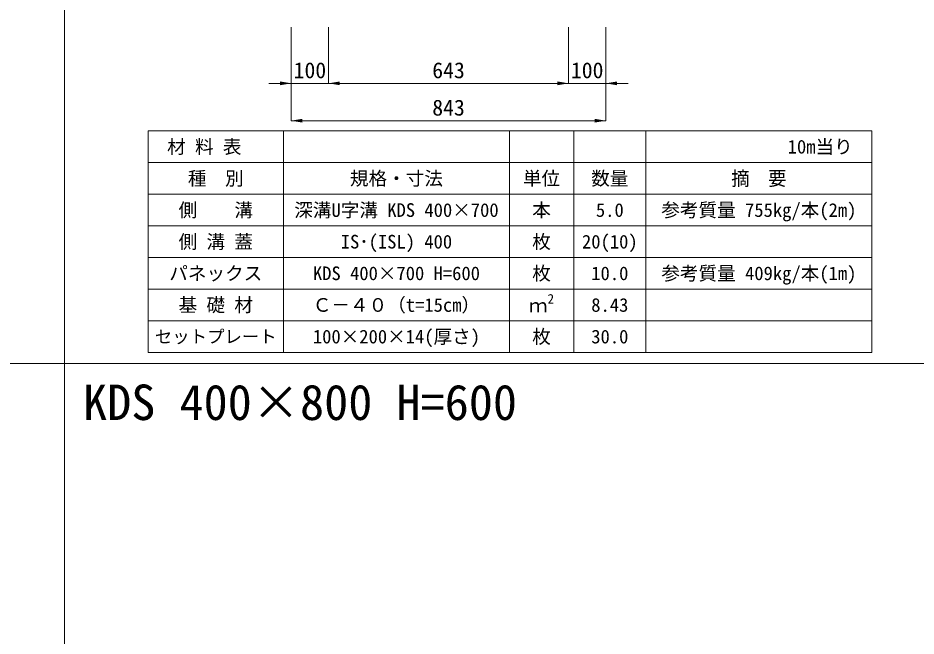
# Model space of a CAD drawing. Units: millimetres at full size. Extents: x 172874 to 217143, y 854931 to 903297.
# Drawn here: x 181150 to 183556, y 865502 to 867156 of the extents above; entities that cross this region are included whole.
import ezdxf
from ezdxf.enums import TextEntityAlignment as Align

# ---------------------------------------------------------------- set-up
doc = ezdxf.new("R2010")
doc.units = ezdxf.units.MM
doc.header["$LTSCALE"] = 20
for name, color, linetype, lineweight in [('Defpoints_3', 8, 'Continuous', 0), ('図枠', 5, 'Continuous', 13), ('寸法・材料表', 7, 'Continuous', 13), ('寸法線', 7, 'Continuous', 13)]:
    doc.layers.add(name, color=color, linetype=linetype, lineweight=lineweight)
doc.layers.add('文字', color=7, linetype='Continuous')
doc.styles.add('ＭＳ ゴシック', font='')
doc.styles.add('ＭＳ Ｐゴシック', font='')
doc.styles.get('ＭＳ ゴシック').set_extended_font_data('MS Gothic')
doc.styles.get('ＭＳ Ｐゴシック').set_extended_font_data('MS PGothic')

# ---------------------------------------------------------------- blocks, each defined once
blk = doc.blocks.new('filled_arrow')
at = {"color": 0, "linetype": 'Continuous', "lineweight": -2}
blk.add_solid([(7.5, 1.25), (0, 0), (7.5, -1.25)], dxfattribs=at)

msp = doc.modelspace()

# ---------------------------------------------------------------- linework, layer by layer
at = {"layer": 'Defpoints_3'}
for p, q in [((181498.25, 866854.4), (183437.15, 866854.4)), ((181498.25, 866854.4), (181498.25, 866769.22)), ((181861.25, 866854.4), (181861.25, 866769.22)), ((182466.25, 866854.4), (182466.25, 866769.22)), ((182638.55, 866854.4), (182638.55, 866769.22)), ((182832.15, 866854.4), (182832.15, 866769.22)), ((183437.15, 866854.4), (183437.15, 866769.22))]:
    msp.add_line(p, q, dxfattribs=at)
at = {"layer": '図枠'}
for p, q in [((181274.21, 874031.02), (181274.21, 854931.02)), ((172874.21, 866231.02), (193274.21, 866231.02))]:
    msp.add_line(p, q, dxfattribs=at)
at = {"layer": '寸法・材料表'}
for p, q in [((181498.25, 866769.22), (183437.15, 866769.22)), ((181498.25, 866769.22), (181498.25, 866261.02)), ((181861.25, 866769.22), (181861.25, 866261.02)), ((182466.25, 866769.22), (182466.25, 866261.02)), ((182638.55, 866769.22), (182638.55, 866261.02)), ((182832.15, 866769.22), (182832.15, 866261.02)), ((183437.15, 866769.22), (183437.15, 866261.02)), ((181498.25, 866684.52), (183437.15, 866684.52)), ((181498.25, 866599.82), (183437.15, 866599.82)), ((181498.25, 866515.12), (183437.15, 866515.12)), ((181498.25, 866430.42), (183437.15, 866430.42)), ((181498.25, 866345.72), (183437.15, 866345.72)), ((181498.25, 866261.02), (183437.15, 866261.02))]:
    msp.add_line(p, q, dxfattribs=at)
at = {"layer": '寸法線'}
for p, q in [((181881.92, 867131.42), (181881.92, 866981.42)), ((181881.92, 867131.42), (181881.92, 866881.42)), ((181981.92, 867131.42), (181981.92, 866981.42)), ((181981.92, 867131.42), (181981.92, 866981.42)), ((182624.7, 867131.42), (182624.7, 866981.42)), ((182624.7, 867131.42), (182624.7, 866981.42)), ((182724.7, 867131.42), (182724.7, 866981.42)), ((182724.7, 867131.42), (182724.7, 866881.42)), ((181821.92, 866981.42), (182041.92, 866981.42)), ((181981.92, 866981.42), (182624.7, 866981.42)), ((182564.7, 866981.42), (182784.7, 866981.42)), ((182724.7, 866881.42), (181881.92, 866881.42))]:
    msp.add_line(p, q, dxfattribs=at)

# ---------------------------------------------------------------- block references
at = {"layer": '寸法線', "xscale": 4, "yscale": 4, "rotation": 180}
for p in [(181881.92, 866981.42), (182624.7, 866981.42), (182624.7, 866981.42), (182724.7, 866881.42)]:
    msp.add_blockref('filled_arrow', p, dxfattribs=at)
at = {"layer": '寸法線', "xscale": 4, "yscale": 4}
for p in [(181981.92, 866981.42), (181981.92, 866981.42), (182724.7, 866981.42), (181881.92, 866881.42)]:
    msp.add_blockref('filled_arrow', p, dxfattribs=at)

# ---------------------------------------------------------------- texts
at = {"layer": '寸法・材料表', "style": 'ＭＳ ゴシック'}
msp.add_text('\u3000材 料 表', height=36.55, dxfattribs=at).set_placement((181499.41, 866811.81), align=Align.MIDDLE_LEFT)
msp.add_text('10m当り\u3000', height=36.55, dxfattribs=at).set_placement((183435.99, 866811.81), align=Align.MIDDLE_RIGHT)
for s, height, p in [('種\u3000別', 36.55, (181679.75, 866726.87)), ('規格・寸法', 36.55, (182163.75, 866726.87)), ('単位', 36.55, (182552.4, 866726.87)), ('数量', 36.55, (182735.35, 866726.87)), ('側\u3000\u3000溝', 36.55, (181679.75, 866642.17)), ('深溝U字溝 KDS 400×700', 36.55, (182163.75, 866642.17)), ('本', 36.55, (182552.4, 866642.17)), ('参考質量 755kg/本(2m)', 36.55, (183134.65, 866642.17)), ('5.0', 36.55, (182735.35, 866642.17)), ('側 溝 蓋', 36.55, (181679.75, 866557.47)), ('IS･(ISL) 400', 36.55, (182163.75, 866557.47)), ('枚', 36.55, (182552.4, 866557.47)), ('20(10)', 36.55, (182735.35, 866557.47)), ('パネックス', 36.55, (181679.75, 866472.77)), ('枚', 36.55, (182552.4, 866472.77)), ('参考質量 409kg/本(1m)', 36.55, (183134.65, 866472.77)), ('KDS 400×700 H=600', 36.55, (182163.75, 866472.77)), ('10.0', 36.55, (182735.35, 866472.77)), ('基 礎 材', 36.55, (181679.75, 866388.07)), ('Ｃ－４０（t=15cm）', 36.55, (182163.75, 866388.07)), ('8.43', 36.55, (182735.35, 866388.07)), ('100×200×14(厚さ)', 36.55, (182163.75, 866303.37)), ('枚', 36.55, (182552.4, 866303.37)), ('セットプレート', 34.18, (181679.75, 866303.37)), ('30.0', 36.55, (182735.35, 866303.37))]:
    msp.add_text(s, height=height, dxfattribs=at).set_placement(p, align=Align.MIDDLE_CENTER)
at = {"layer": '寸法・材料表', "style": 'ＭＳ Ｐゴシック', "width": 0.95}
msp.add_text('摘\u3000要', height=38.1, dxfattribs=at).set_placement((183134.65, 866726.87), align=Align.MIDDLE_CENTER)
at = {"layer": '寸法・材料表', "style": 'ＭＳ ゴシック'}
for s, height, p in [('2', 25.59, (182568.6, 866384.1)), ('ｍ', 36.55, (182518.75, 866357.15))]:
    msp.add_text(s, height=height, dxfattribs=at).set_placement(p, align=Align.BOTTOM_LEFT)
at = {"layer": '寸法線', "style": 'ＭＳ ゴシック'}
for s, p in [('100', (181931.92, 867016.42)), ('643', (182303.31, 867016.42)), ('100', (182674.7, 867016.42)), ('843', (182303.31, 866916.42))]:
    msp.add_text(s, height=42.72, dxfattribs=at).set_placement(p, align=Align.MIDDLE_CENTER)
at = {"layer": '文字', "style": 'ＭＳ ゴシック'}
msp.add_text('KDS 400×800 H=600', height=94.94, dxfattribs=at).set_placement((181324.21, 866051.52), align=Align.BOTTOM_LEFT)

doc.saveas('drawing.dxf')
